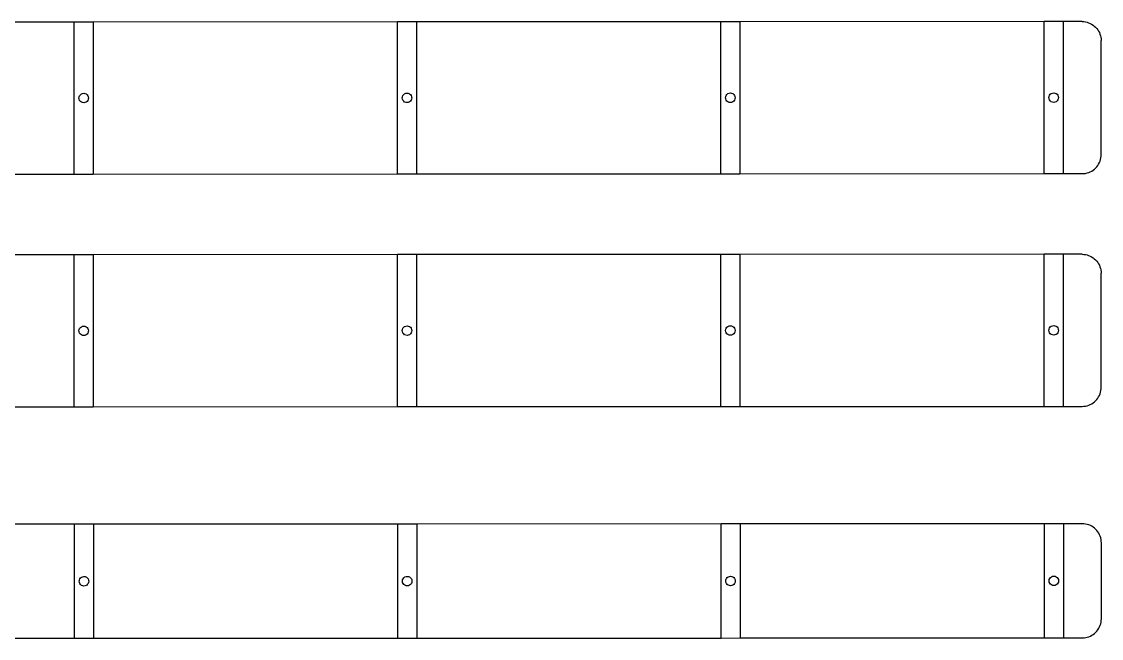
# Model space of a CAD drawing. Extents: x -81 to 81, y -45 to 45.
# Drawn here: x 52.49 to 80.88, y -30.48 to -14.25 of the extents above; entities that cross this region are included whole.
import ezdxf

# ---------------------------------------------------------------- set-up
doc = ezdxf.new("R2010")
doc.units = 0
doc.header["$MEASUREMENT"] = 0
doc.layers.get('0').update_dxf_attribs({"linetype": 'CONTINUOUS'})

msp = doc.modelspace()

# ---------------------------------------------------------------- linework, layer by layer
for p, q in [((53.875, -14.26), (45.875, -14.264)), ((53.876, -18.26), (53.875, -14.26)), ((54.375, -14.26), (53.875, -14.26)), ((62.375, -14.256), (54.375, -14.26)), ((54.375, -14.26), (54.376, -18.26)), ((62.376, -18.256), (62.375, -14.256)), ((62.875, -14.256), (62.375, -14.256)), ((70.875, -14.253), (62.875, -14.256)), ((62.875, -14.256), (62.876, -18.256)), ((71.375, -14.252), (70.875, -14.253)), ((70.876, -18.253), (70.875, -14.253)), ((79.375, -14.249), (71.375, -14.252)), ((71.375, -14.252), (71.376, -18.252)), ((79.875, -14.248), (79.375, -14.249)), ((79.376, -18.249), (79.375, -14.249)), ((80.374, -14.248), (79.875, -14.248)), ((79.875, -14.248), (79.876, -18.248)), ((80.374, -14.248), (80.417, -14.25)), ((80.417, -14.25), (80.461, -14.256)), ((80.461, -14.256), (80.503, -14.265)), ((80.503, -14.265), (80.545, -14.278)), ((80.545, -14.278), (80.585, -14.295)), ((80.585, -14.295), (80.624, -14.315)), ((80.624, -14.315), (80.661, -14.339)), ((80.661, -14.339), (80.695, -14.365)), ((80.695, -14.365), (80.728, -14.395)), ((80.728, -14.395), (80.757, -14.427)), ((80.757, -14.427), (80.784, -14.461)), ((80.784, -14.461), (80.807, -14.498)), ((80.807, -14.498), (80.827, -14.537)), ((80.827, -14.537), (80.844, -14.577)), ((80.844, -14.577), (80.857, -14.619)), ((80.857, -14.619), (80.867, -14.661)), ((80.867, -14.661), (80.872, -14.704)), ((80.872, -14.704), (80.874, -14.748)), ((80.875, -17.748), (80.874, -14.748)), ((54.017, -16.198), (54.037, -16.172)), ((54.037, -16.172), (54.063, -16.152)), ((54.063, -16.152), (54.093, -16.139)), ((54.093, -16.139), (54.126, -16.135)), ((54.126, -16.135), (54.158, -16.139)), ((54.158, -16.139), (54.188, -16.152)), ((54.188, -16.152), (54.214, -16.172)), ((54.214, -16.172), (54.234, -16.198)), ((62.517, -16.194), (62.537, -16.168)), ((62.537, -16.168), (62.563, -16.148)), ((62.563, -16.148), (62.593, -16.136)), ((62.593, -16.136), (62.626, -16.131)), ((62.626, -16.131), (62.658, -16.135)), ((62.658, -16.135), (62.688, -16.148)), ((62.688, -16.148), (62.714, -16.168)), ((62.714, -16.168), (62.734, -16.194)), ((71.017, -16.19), (71.037, -16.164)), ((71.037, -16.164), (71.063, -16.144)), ((71.063, -16.144), (71.093, -16.132)), ((71.093, -16.132), (71.126, -16.127)), ((71.126, -16.127), (71.158, -16.132)), ((71.158, -16.132), (71.188, -16.144)), ((71.188, -16.144), (71.214, -16.164)), ((71.214, -16.164), (71.234, -16.19)), ((79.517, -16.186), (79.537, -16.16)), ((79.537, -16.16), (79.563, -16.14)), ((79.563, -16.14), (79.593, -16.128)), ((79.593, -16.128), (79.626, -16.124)), ((79.626, -16.124), (79.658, -16.128)), ((79.658, -16.128), (79.688, -16.14)), ((79.688, -16.14), (79.714, -16.16)), ((79.714, -16.16), (79.734, -16.186)), ((54.001, -16.26), (54.005, -16.228)), ((54.005, -16.292), (54.001, -16.26)), ((54.005, -16.228), (54.017, -16.198)), ((54.017, -16.323), (54.005, -16.292)), ((54.037, -16.348), (54.017, -16.323)), ((54.063, -16.368), (54.037, -16.348)), ((54.093, -16.381), (54.063, -16.368)), ((54.126, -16.385), (54.093, -16.381)), ((54.158, -16.381), (54.126, -16.385)), ((54.188, -16.368), (54.158, -16.381)), ((54.214, -16.348), (54.188, -16.368)), ((54.234, -16.323), (54.214, -16.348)), ((54.234, -16.198), (54.246, -16.228)), ((54.246, -16.292), (54.234, -16.323)), ((54.246, -16.228), (54.251, -16.26)), ((54.251, -16.26), (54.246, -16.292)), ((62.501, -16.256), (62.505, -16.224)), ((62.505, -16.289), (62.501, -16.256)), ((62.505, -16.224), (62.517, -16.194)), ((62.517, -16.319), (62.505, -16.289)), ((62.537, -16.345), (62.517, -16.319)), ((62.563, -16.365), (62.537, -16.345)), ((62.593, -16.377), (62.563, -16.365)), ((62.626, -16.381), (62.593, -16.377)), ((62.658, -16.377), (62.626, -16.381)), ((62.688, -16.364), (62.658, -16.377)), ((62.714, -16.345), (62.688, -16.364)), ((62.734, -16.319), (62.714, -16.345)), ((62.734, -16.194), (62.746, -16.224)), ((62.746, -16.289), (62.734, -16.319)), ((62.746, -16.224), (62.751, -16.256)), ((62.751, -16.256), (62.746, -16.289)), ((71.001, -16.252), (71.005, -16.22)), ((71.005, -16.285), (71.001, -16.252)), ((71.005, -16.22), (71.017, -16.19)), ((71.017, -16.315), (71.005, -16.285)), ((71.037, -16.341), (71.017, -16.315)), ((71.063, -16.361), (71.037, -16.341)), ((71.093, -16.373), (71.063, -16.361)), ((71.126, -16.377), (71.093, -16.373)), ((71.158, -16.373), (71.126, -16.377)), ((71.188, -16.361), (71.158, -16.373)), ((71.214, -16.341), (71.188, -16.361)), ((71.234, -16.315), (71.214, -16.341)), ((71.234, -16.19), (71.246, -16.22)), ((71.246, -16.285), (71.234, -16.315)), ((71.246, -16.22), (71.251, -16.252)), ((71.251, -16.252), (71.246, -16.285)), ((79.501, -16.249), (79.505, -16.216)), ((79.505, -16.281), (79.501, -16.249)), ((79.505, -16.216), (79.517, -16.186)), ((79.517, -16.311), (79.505, -16.281)), ((79.537, -16.337), (79.517, -16.311)), ((79.563, -16.357), (79.537, -16.337)), ((79.593, -16.369), (79.563, -16.357)), ((79.626, -16.374), (79.593, -16.369)), ((79.658, -16.369), (79.626, -16.374)), ((79.688, -16.357), (79.658, -16.369)), ((79.714, -16.337), (79.688, -16.357)), ((79.734, -16.311), (79.714, -16.337)), ((79.734, -16.186), (79.746, -16.216)), ((79.746, -16.281), (79.734, -16.311)), ((79.746, -16.216), (79.751, -16.249)), ((79.751, -16.249), (79.746, -16.281)), ((80.845, -17.919), (80.859, -17.877)), ((80.859, -17.877), (80.868, -17.835)), ((80.868, -17.835), (80.874, -17.792)), ((80.874, -17.792), (80.875, -17.748)), ((80.626, -18.181), (80.662, -18.158)), ((80.662, -18.158), (80.697, -18.131)), ((80.697, -18.131), (80.729, -18.102)), ((80.729, -18.102), (80.759, -18.069)), ((80.759, -18.069), (80.785, -18.035)), ((80.785, -18.035), (80.809, -17.998)), ((80.809, -17.998), (80.829, -17.959)), ((80.829, -17.959), (80.845, -17.919)), ((45.876, -18.264), (53.876, -18.26)), ((53.876, -18.26), (54.376, -18.26)), ((54.376, -18.26), (62.376, -18.256)), ((62.376, -18.256), (62.876, -18.256)), ((62.876, -18.256), (70.876, -18.253)), ((70.876, -18.253), (71.376, -18.252)), ((71.376, -18.252), (79.376, -18.249)), ((79.376, -18.249), (79.876, -18.248)), ((79.876, -18.248), (80.376, -18.248)), ((80.376, -18.248), (80.419, -18.246)), ((80.419, -18.246), (80.463, -18.241)), ((80.463, -18.241), (80.505, -18.231)), ((80.505, -18.231), (80.547, -18.218)), ((80.547, -18.218), (80.587, -18.201)), ((80.587, -18.201), (80.626, -18.181)), ((53.875, -20.383), (45.875, -20.387)), ((53.876, -24.383), (53.875, -20.383)), ((54.375, -20.383), (53.875, -20.383)), ((62.375, -20.379), (54.375, -20.383)), ((54.375, -20.383), (54.376, -24.383)), ((62.376, -24.379), (62.375, -20.379)), ((62.875, -20.379), (62.375, -20.379)), ((70.875, -20.375), (62.875, -20.379)), ((62.875, -20.379), (62.876, -24.379)), ((70.876, -24.375), (70.875, -20.375)), ((71.375, -20.375), (70.875, -20.375)), ((79.375, -20.371), (71.375, -20.375)), ((71.375, -20.375), (71.376, -24.375)), ((79.376, -24.371), (79.375, -20.371)), ((79.875, -20.371), (79.375, -20.371)), ((80.374, -20.371), (79.875, -20.371)), ((79.875, -20.371), (79.876, -24.371)), ((80.374, -20.371), (80.417, -20.373)), ((80.417, -20.373), (80.461, -20.379)), ((80.461, -20.379), (80.503, -20.388)), ((80.503, -20.388), (80.545, -20.401)), ((80.545, -20.401), (80.585, -20.418)), ((80.585, -20.418), (80.624, -20.438)), ((80.624, -20.438), (80.661, -20.461)), ((80.661, -20.461), (80.695, -20.488)), ((80.695, -20.488), (80.728, -20.517)), ((80.728, -20.517), (80.757, -20.549)), ((80.757, -20.549), (80.784, -20.584)), ((80.784, -20.584), (80.807, -20.621)), ((80.807, -20.621), (80.827, -20.66)), ((80.827, -20.66), (80.844, -20.7)), ((80.844, -20.7), (80.857, -20.741)), ((80.857, -20.741), (80.867, -20.784)), ((80.867, -20.784), (80.872, -20.827)), ((80.872, -20.827), (80.874, -20.871)), ((80.875, -23.871), (80.874, -20.871)), ((54.001, -22.383), (54.005, -22.351)), ((54.005, -22.415), (54.001, -22.383)), ((54.005, -22.351), (54.017, -22.32)), ((54.017, -22.445), (54.005, -22.415)), ((54.017, -22.32), (54.037, -22.295)), ((54.037, -22.295), (54.063, -22.275)), ((54.063, -22.275), (54.093, -22.262)), ((54.093, -22.262), (54.126, -22.258)), ((54.126, -22.258), (54.158, -22.262)), ((54.158, -22.262), (54.188, -22.275)), ((54.188, -22.275), (54.214, -22.294)), ((54.214, -22.294), (54.234, -22.32)), ((54.234, -22.32), (54.246, -22.35)), ((54.246, -22.415), (54.234, -22.445)), ((54.246, -22.35), (54.251, -22.383)), ((54.251, -22.383), (54.246, -22.415)), ((62.501, -22.379), (62.505, -22.347)), ((62.505, -22.411), (62.501, -22.379)), ((62.505, -22.347), (62.517, -22.317)), ((62.517, -22.442), (62.505, -22.411)), ((62.517, -22.317), (62.537, -22.291)), ((62.537, -22.291), (62.563, -22.271)), ((62.563, -22.271), (62.593, -22.258)), ((62.593, -22.258), (62.626, -22.254)), ((62.626, -22.254), (62.658, -22.258)), ((62.658, -22.258), (62.688, -22.271)), ((62.688, -22.271), (62.714, -22.291)), ((62.714, -22.291), (62.734, -22.316)), ((62.734, -22.316), (62.746, -22.347)), ((62.746, -22.411), (62.734, -22.441)), ((62.746, -22.347), (62.751, -22.379)), ((62.751, -22.379), (62.746, -22.411)), ((71.001, -22.375), (71.005, -22.343)), ((71.005, -22.408), (71.001, -22.375)), ((71.005, -22.343), (71.017, -22.313)), ((71.017, -22.438), (71.005, -22.408)), ((71.017, -22.313), (71.037, -22.287)), ((71.037, -22.287), (71.063, -22.267)), ((71.063, -22.267), (71.093, -22.254)), ((71.093, -22.254), (71.126, -22.25)), ((71.126, -22.25), (71.158, -22.254)), ((71.158, -22.254), (71.188, -22.267)), ((71.188, -22.267), (71.214, -22.287)), ((71.214, -22.287), (71.234, -22.313)), ((71.234, -22.313), (71.246, -22.343)), ((71.246, -22.407), (71.234, -22.438)), ((71.246, -22.343), (71.251, -22.375)), ((71.251, -22.375), (71.246, -22.407)), ((79.501, -22.371), (79.505, -22.339)), ((79.505, -22.404), (79.501, -22.371)), ((79.505, -22.339), (79.517, -22.309)), ((79.517, -22.434), (79.505, -22.404)), ((79.517, -22.309), (79.537, -22.283)), ((79.537, -22.283), (79.563, -22.263)), ((79.563, -22.263), (79.593, -22.251)), ((79.593, -22.251), (79.626, -22.246)), ((79.626, -22.246), (79.658, -22.251)), ((79.658, -22.251), (79.688, -22.263)), ((79.688, -22.263), (79.714, -22.283)), ((79.714, -22.283), (79.734, -22.309)), ((79.734, -22.309), (79.746, -22.339)), ((79.746, -22.404), (79.734, -22.434)), ((79.746, -22.339), (79.751, -22.371)), ((79.751, -22.371), (79.746, -22.404)), ((54.037, -22.471), (54.017, -22.445)), ((54.063, -22.491), (54.037, -22.471)), ((54.093, -22.504), (54.063, -22.491)), ((54.126, -22.508), (54.093, -22.504)), ((54.158, -22.504), (54.126, -22.508)), ((54.188, -22.491), (54.158, -22.504)), ((54.214, -22.471), (54.188, -22.491)), ((54.234, -22.445), (54.214, -22.471)), ((62.537, -22.467), (62.517, -22.442)), ((62.563, -22.487), (62.537, -22.467)), ((62.593, -22.5), (62.563, -22.487)), ((62.626, -22.504), (62.593, -22.5)), ((62.658, -22.5), (62.626, -22.504)), ((62.688, -22.487), (62.658, -22.5)), ((62.714, -22.467), (62.688, -22.487)), ((62.734, -22.441), (62.714, -22.467)), ((71.037, -22.464), (71.017, -22.438)), ((71.063, -22.483), (71.037, -22.464)), ((71.093, -22.496), (71.063, -22.483)), ((71.126, -22.5), (71.093, -22.496)), ((71.158, -22.496), (71.126, -22.5)), ((71.188, -22.483), (71.158, -22.496)), ((71.214, -22.464), (71.188, -22.483)), ((71.234, -22.438), (71.214, -22.464)), ((79.537, -22.46), (79.517, -22.434)), ((79.563, -22.48), (79.537, -22.46)), ((79.593, -22.492), (79.563, -22.48)), ((79.626, -22.496), (79.593, -22.492)), ((79.658, -22.492), (79.626, -22.496)), ((79.688, -22.48), (79.658, -22.492)), ((79.714, -22.46), (79.688, -22.48)), ((79.734, -22.434), (79.714, -22.46)), ((80.785, -24.158), (80.809, -24.121)), ((80.809, -24.121), (80.829, -24.082)), ((80.829, -24.082), (80.845, -24.042)), ((80.845, -24.042), (80.859, -24)), ((80.859, -24), (80.868, -23.958)), ((80.868, -23.958), (80.874, -23.914)), ((80.874, -23.914), (80.875, -23.871)), ((45.876, -24.387), (53.876, -24.383)), ((53.876, -24.383), (54.376, -24.383)), ((54.376, -24.383), (62.376, -24.379)), ((62.376, -24.379), (62.876, -24.379)), ((62.876, -24.379), (70.876, -24.375)), ((70.876, -24.375), (71.376, -24.375)), ((71.376, -24.375), (79.376, -24.371)), ((79.376, -24.371), (79.876, -24.371)), ((79.876, -24.371), (80.376, -24.371)), ((80.376, -24.371), (80.419, -24.369)), ((80.419, -24.369), (80.463, -24.363)), ((80.463, -24.363), (80.505, -24.354)), ((80.505, -24.354), (80.547, -24.341)), ((80.547, -24.341), (80.587, -24.324)), ((80.587, -24.324), (80.626, -24.304)), ((80.626, -24.304), (80.662, -24.28)), ((80.662, -24.28), (80.697, -24.254)), ((80.697, -24.254), (80.729, -24.224)), ((80.729, -24.224), (80.759, -24.192)), ((80.759, -24.192), (80.785, -24.158)), ((53.881, -27.473), (45.881, -27.477)), ((53.882, -30.473), (53.881, -27.473)), ((54.381, -27.473), (53.881, -27.473)), ((62.381, -27.47), (54.381, -27.473)), ((54.381, -27.473), (54.382, -30.473)), ((62.881, -27.469), (62.381, -27.47)), ((62.382, -30.47), (62.381, -27.47)), ((70.881, -27.466), (62.881, -27.469)), ((62.881, -27.469), (62.882, -30.469)), ((71.381, -27.465), (70.881, -27.466)), ((70.882, -30.466), (70.881, -27.466)), ((79.381, -27.462), (71.381, -27.465)), ((71.381, -27.465), (71.382, -30.465)), ((79.382, -30.462), (79.381, -27.462)), ((79.881, -27.462), (79.381, -27.462)), ((80.38, -27.461), (79.881, -27.462)), ((79.881, -27.462), (79.882, -30.462)), ((80.423, -27.463), (80.38, -27.461)), ((80.467, -27.469), (80.423, -27.463)), ((80.509, -27.478), (80.467, -27.469)), ((80.551, -27.491), (80.509, -27.478)), ((80.591, -27.508), (80.551, -27.491)), ((80.63, -27.528), (80.591, -27.508)), ((80.667, -27.552), (80.63, -27.528)), ((80.701, -27.578), (80.667, -27.552)), ((80.734, -27.608), (80.701, -27.578)), ((80.763, -27.64), (80.734, -27.608)), ((80.79, -27.674), (80.763, -27.64)), ((80.813, -27.711), (80.79, -27.674)), ((80.833, -27.75), (80.813, -27.711)), ((80.85, -27.79), (80.833, -27.75)), ((80.863, -27.832), (80.85, -27.79)), ((80.872, -27.874), (80.863, -27.832)), ((80.878, -27.918), (80.872, -27.874)), ((80.88, -27.961), (80.878, -27.918)), ((80.881, -29.961), (80.88, -27.961)), ((54.006, -28.973), (54.01, -28.941)), ((54.01, -28.941), (54.023, -28.911)), ((54.023, -28.911), (54.043, -28.885)), ((54.043, -28.885), (54.069, -28.865)), ((54.069, -28.865), (54.099, -28.853)), ((54.099, -28.853), (54.131, -28.848)), ((54.131, -28.848), (54.163, -28.852)), ((54.163, -28.852), (54.194, -28.865)), ((54.194, -28.865), (54.219, -28.885)), ((54.219, -28.885), (54.239, -28.911)), ((54.239, -28.911), (54.252, -28.941)), ((54.252, -28.941), (54.256, -28.973)), ((62.506, -28.969), (62.51, -28.937)), ((62.51, -28.937), (62.523, -28.907)), ((62.523, -28.907), (62.543, -28.881)), ((62.543, -28.881), (62.569, -28.861)), ((62.569, -28.861), (62.599, -28.849)), ((62.599, -28.849), (62.631, -28.844)), ((62.631, -28.844), (62.663, -28.849)), ((62.663, -28.849), (62.694, -28.861)), ((62.694, -28.861), (62.719, -28.881)), ((62.719, -28.881), (62.739, -28.907)), ((62.739, -28.907), (62.752, -28.937)), ((62.752, -28.937), (62.756, -28.969)), ((71.006, -28.966), (71.01, -28.933)), ((71.01, -28.933), (71.023, -28.903)), ((71.023, -28.903), (71.043, -28.877)), ((71.043, -28.877), (71.069, -28.857)), ((71.069, -28.857), (71.099, -28.845)), ((71.099, -28.845), (71.131, -28.841)), ((71.131, -28.841), (71.163, -28.845)), ((71.163, -28.845), (71.194, -28.857)), ((71.194, -28.857), (71.219, -28.877)), ((71.219, -28.877), (71.239, -28.903)), ((71.239, -28.903), (71.252, -28.933)), ((71.252, -28.933), (71.256, -28.966)), ((79.506, -28.962), (79.51, -28.929)), ((79.51, -28.929), (79.523, -28.899)), ((79.523, -28.899), (79.543, -28.873)), ((79.543, -28.873), (79.569, -28.854)), ((79.569, -28.854), (79.599, -28.841)), ((79.599, -28.841), (79.631, -28.837)), ((79.631, -28.837), (79.663, -28.841)), ((79.663, -28.841), (79.694, -28.853)), ((79.694, -28.853), (79.72, -28.873)), ((79.72, -28.873), (79.739, -28.899)), ((79.739, -28.899), (79.752, -28.929)), ((79.752, -28.929), (79.756, -28.962)), ((54.01, -29.006), (54.006, -28.973)), ((54.023, -29.036), (54.01, -29.006)), ((54.043, -29.062), (54.023, -29.036)), ((54.069, -29.082), (54.043, -29.062)), ((54.099, -29.094), (54.069, -29.082)), ((54.131, -29.098), (54.099, -29.094)), ((54.164, -29.094), (54.131, -29.098)), ((54.194, -29.081), (54.164, -29.094)), ((54.22, -29.062), (54.194, -29.081)), ((54.239, -29.036), (54.22, -29.062)), ((54.252, -29.006), (54.239, -29.036)), ((54.256, -28.973), (54.252, -29.006)), ((62.51, -29.002), (62.506, -28.969)), ((62.523, -29.032), (62.51, -29.002)), ((62.543, -29.058), (62.523, -29.032)), ((62.569, -29.078), (62.543, -29.058)), ((62.599, -29.09), (62.569, -29.078)), ((62.631, -29.094), (62.599, -29.09)), ((62.664, -29.09), (62.631, -29.094)), ((62.694, -29.078), (62.664, -29.09)), ((62.72, -29.058), (62.694, -29.078)), ((62.739, -29.032), (62.72, -29.058)), ((62.752, -29.002), (62.739, -29.032)), ((62.756, -28.969), (62.752, -29.002)), ((71.01, -28.998), (71.006, -28.966)), ((71.023, -29.028), (71.01, -28.998)), ((71.043, -29.054), (71.023, -29.028)), ((71.069, -29.074), (71.043, -29.054)), ((71.099, -29.086), (71.069, -29.074)), ((71.131, -29.091), (71.099, -29.086)), ((71.164, -29.086), (71.131, -29.091)), ((71.194, -29.074), (71.164, -29.086)), ((71.22, -29.054), (71.194, -29.074)), ((71.239, -29.028), (71.22, -29.054)), ((71.252, -28.998), (71.239, -29.028)), ((71.256, -28.966), (71.252, -28.998)), ((79.51, -28.994), (79.506, -28.962)), ((79.523, -29.024), (79.51, -28.994)), ((79.543, -29.05), (79.523, -29.024)), ((79.569, -29.07), (79.543, -29.05)), ((79.599, -29.082), (79.569, -29.07)), ((79.631, -29.087), (79.599, -29.082)), ((79.664, -29.082), (79.631, -29.087)), ((79.694, -29.07), (79.664, -29.082)), ((79.72, -29.05), (79.694, -29.07)), ((79.739, -29.024), (79.72, -29.05)), ((79.752, -28.994), (79.739, -29.024)), ((79.756, -28.962), (79.752, -28.994)), ((80.851, -30.132), (80.864, -30.091)), ((80.864, -30.091), (80.873, -30.048)), ((80.873, -30.048), (80.879, -30.005)), ((80.879, -30.005), (80.881, -29.961)), ((80.631, -30.394), (80.668, -30.371)), ((80.668, -30.371), (80.703, -30.344)), ((80.703, -30.344), (80.735, -30.315)), ((80.735, -30.315), (80.764, -30.283)), ((80.764, -30.283), (80.791, -30.248)), ((80.791, -30.248), (80.814, -30.211)), ((80.814, -30.211), (80.834, -30.173)), ((80.834, -30.173), (80.851, -30.132)), ((45.882, -30.477), (53.882, -30.473)), ((53.882, -30.473), (54.382, -30.473)), ((54.382, -30.473), (62.382, -30.47)), ((62.382, -30.47), (62.882, -30.469)), ((62.882, -30.469), (70.882, -30.466)), ((70.882, -30.466), (71.382, -30.465)), ((71.382, -30.465), (79.382, -30.462)), ((79.382, -30.462), (79.882, -30.462)), ((79.882, -30.462), (80.381, -30.461)), ((80.381, -30.461), (80.425, -30.459)), ((80.425, -30.459), (80.468, -30.454)), ((80.468, -30.454), (80.511, -30.444)), ((80.511, -30.444), (80.552, -30.431)), ((80.552, -30.431), (80.593, -30.414)), ((80.593, -30.414), (80.631, -30.394))]:
    msp.add_line(p, q)

doc.saveas('drawing.dxf')
